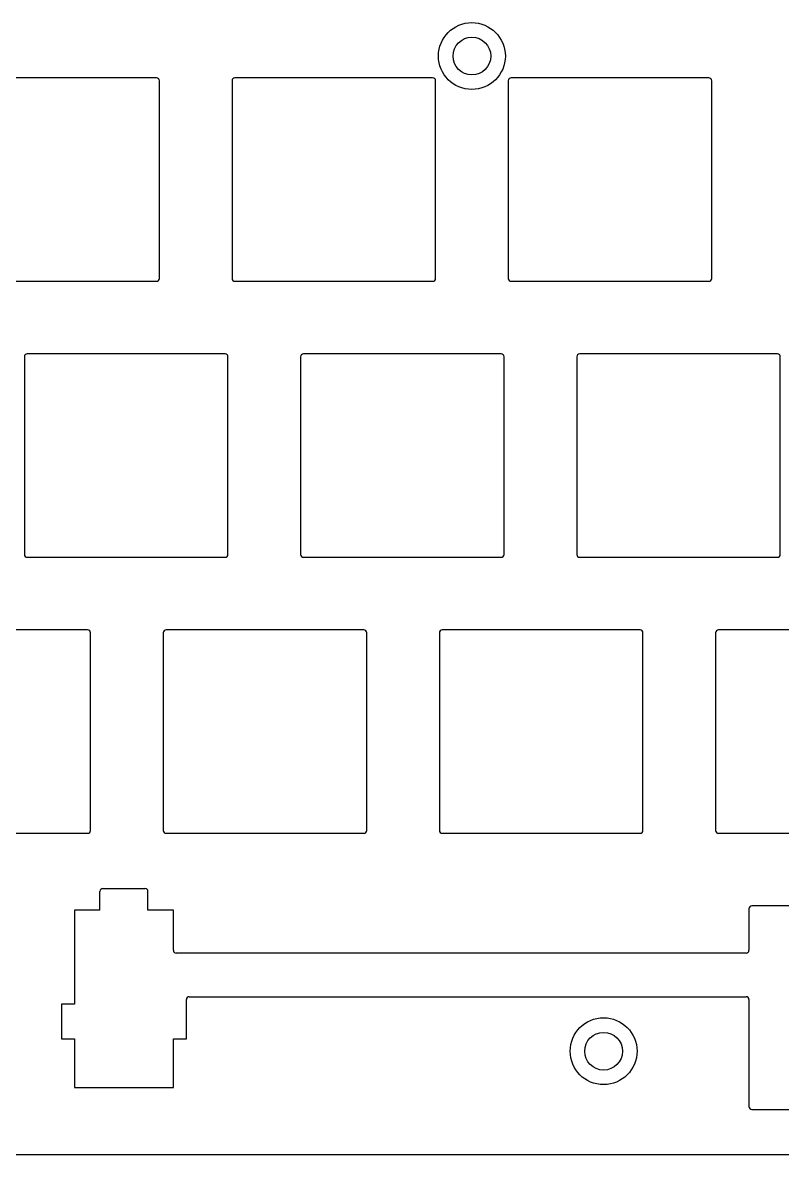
# Model space of a CAD drawing. Header units: inches. Extents: x -14 to 774, y -124 to 663.
# Drawn here: x 261.2 to 313.5, y 303.6 to 381.5 of the extents above; entities that cross this region are included whole.
import ezdxf

# ---------------------------------------------------------------- set-up
doc = ezdxf.new("R2010")
doc.units = ezdxf.units.IN
doc.header["$LTSCALE"] = 51.326917
doc.header["$MEASUREMENT"] = 0
doc.layers.get('0').update_dxf_attribs({"linetype": 'CONTINUOUS'})

msp = doc.modelspace()

# ---------------------------------------------------------------- linework, layer by layer
at = {"color": 7, "linetype": 'Continuous'}
for p, q in [((270.44, 377.72), (256.84, 377.72)), ((270.64, 363.92), (270.64, 377.52)), ((275.64, 377.52), (275.64, 363.92)), ((289.44, 377.72), (275.84, 377.72)), ((289.64, 363.92), (289.64, 377.52)), ((294.64, 377.52), (294.64, 363.92)), ((308.44, 377.72), (294.84, 377.72)), ((308.64, 363.92), (308.64, 377.52)), ((256.84, 363.72), (270.44, 363.72)), ((275.84, 363.72), (289.44, 363.72)), ((294.84, 363.72), (308.44, 363.72)), ((261.355, 358.52), (261.355, 344.92)), ((275.155, 358.72), (261.555, 358.72)), ((275.355, 344.92), (275.355, 358.52)), ((280.355, 358.52), (280.355, 344.92)), ((294.155, 358.72), (280.555, 358.72)), ((294.355, 344.92), (294.355, 358.52)), ((299.355, 358.52), (299.355, 344.92)), ((313.155, 358.72), (299.555, 358.72)), ((313.355, 344.92), (313.355, 358.52)), ((261.555, 344.72), (275.155, 344.72)), ((280.555, 344.72), (294.155, 344.72)), ((299.555, 344.72), (313.155, 344.72)), ((265.705, 339.72), (252.105, 339.72)), ((284.705, 339.72), (271.105, 339.72)), ((303.705, 339.72), (290.105, 339.72)), ((322.705, 339.72), (309.105, 339.72)), ((265.905, 325.92), (265.905, 339.52)), ((270.905, 339.52), (270.905, 325.92)), ((284.905, 325.92), (284.905, 339.52)), ((289.905, 339.52), (289.905, 325.92)), ((303.905, 325.92), (303.905, 339.52)), ((308.905, 339.52), (308.905, 325.92)), ((252.105, 325.72), (265.705, 325.72)), ((271.105, 325.72), (284.705, 325.72)), ((290.105, 325.72), (303.705, 325.72)), ((309.105, 325.72), (322.705, 325.72)), ((266.75, 321.92), (269.65, 321.92)), ((266.55, 320.42), (266.55, 321.72)), ((269.85, 320.42), (269.85, 321.72)), ((264.8, 320.42), (264.8, 313.97)), ((266.55, 320.42), (264.8, 320.42)), ((271.6, 320.42), (269.85, 320.42)), ((271.6, 317.67), (271.6, 320.42)), ((311.2, 320.52), (311.2, 317.67)), ((325, 320.72), (311.4, 320.72)), ((311, 317.47), (271.8, 317.47)), ((263.9, 313.97), (263.9, 311.57)), ((264.8, 313.97), (263.9, 313.97)), ((272.5, 311.57), (272.5, 314.27)), ((272.7, 314.47), (311, 314.47)), ((311.2, 314.27), (311.2, 306.92)), ((263.9, 311.57), (264.8, 311.57)), ((264.8, 311.57), (264.8, 308.22)), ((271.6, 308.22), (271.6, 311.57)), ((271.6, 311.57), (272.5, 311.57)), ((264.8, 308.22), (271.6, 308.22)), ((311.4, 306.72), (325, 306.72)), ((189.51, 303.62), (546.71, 303.62))]:
    msp.add_line(p, q, dxfattribs=at)
for centre, radius in [((292.14, 379.22), 2.3), ((292.14, 379.22), 1.3), ((301.2, 310.72), 2.3), ((301.2, 310.72), 1.3)]:
    msp.add_circle(centre, radius, dxfattribs=at)
for centre, start, end in [((270.44, 377.52), 0, 90), ((275.84, 377.52), 90, 180), ((289.44, 377.52), 0, 90), ((294.84, 377.52), 90, 180), ((308.44, 377.52), 0, 90), ((270.44, 363.92), 270, 360), ((275.84, 363.92), 180, 270), ((289.44, 363.92), 270, 360), ((294.84, 363.92), 180, 270), ((308.44, 363.92), 270, 360), ((261.555, 358.52), 90, 180), ((275.155, 358.52), 0, 90), ((280.555, 358.52), 90, 180), ((294.155, 358.52), 0, 90), ((299.555, 358.52), 90, 180), ((313.155, 358.52), 0, 90), ((261.555, 344.92), 180, 270), ((275.155, 344.92), 270, 360), ((280.555, 344.92), 180, 270), ((294.155, 344.92), 270, 360), ((299.555, 344.92), 180, 270), ((313.155, 344.92), 270, 360), ((265.705, 339.52), 0, 90), ((271.105, 339.52), 90, 180), ((284.705, 339.52), 0, 90), ((290.105, 339.52), 90, 180), ((303.705, 339.52), 0, 90), ((309.105, 339.52), 90, 180), ((265.705, 325.92), 270, 360), ((271.105, 325.92), 180, 270), ((284.705, 325.92), 270, 360), ((290.105, 325.92), 180, 270), ((303.705, 325.92), 270, 360), ((309.105, 325.92), 180, 270), ((266.75, 321.72), 90, 180), ((269.65, 321.72), 0, 90), ((311.4, 320.52), 90, 180), ((271.8, 317.67), 180, 270), ((311, 317.67), 270, 360), ((272.7, 314.27), 90, 180), ((311, 314.27), 0, 90), ((311.4, 306.92), 180, 270)]:
    msp.add_arc(centre, 0.2, start, end, dxfattribs=at)

doc.saveas('drawing.dxf')
